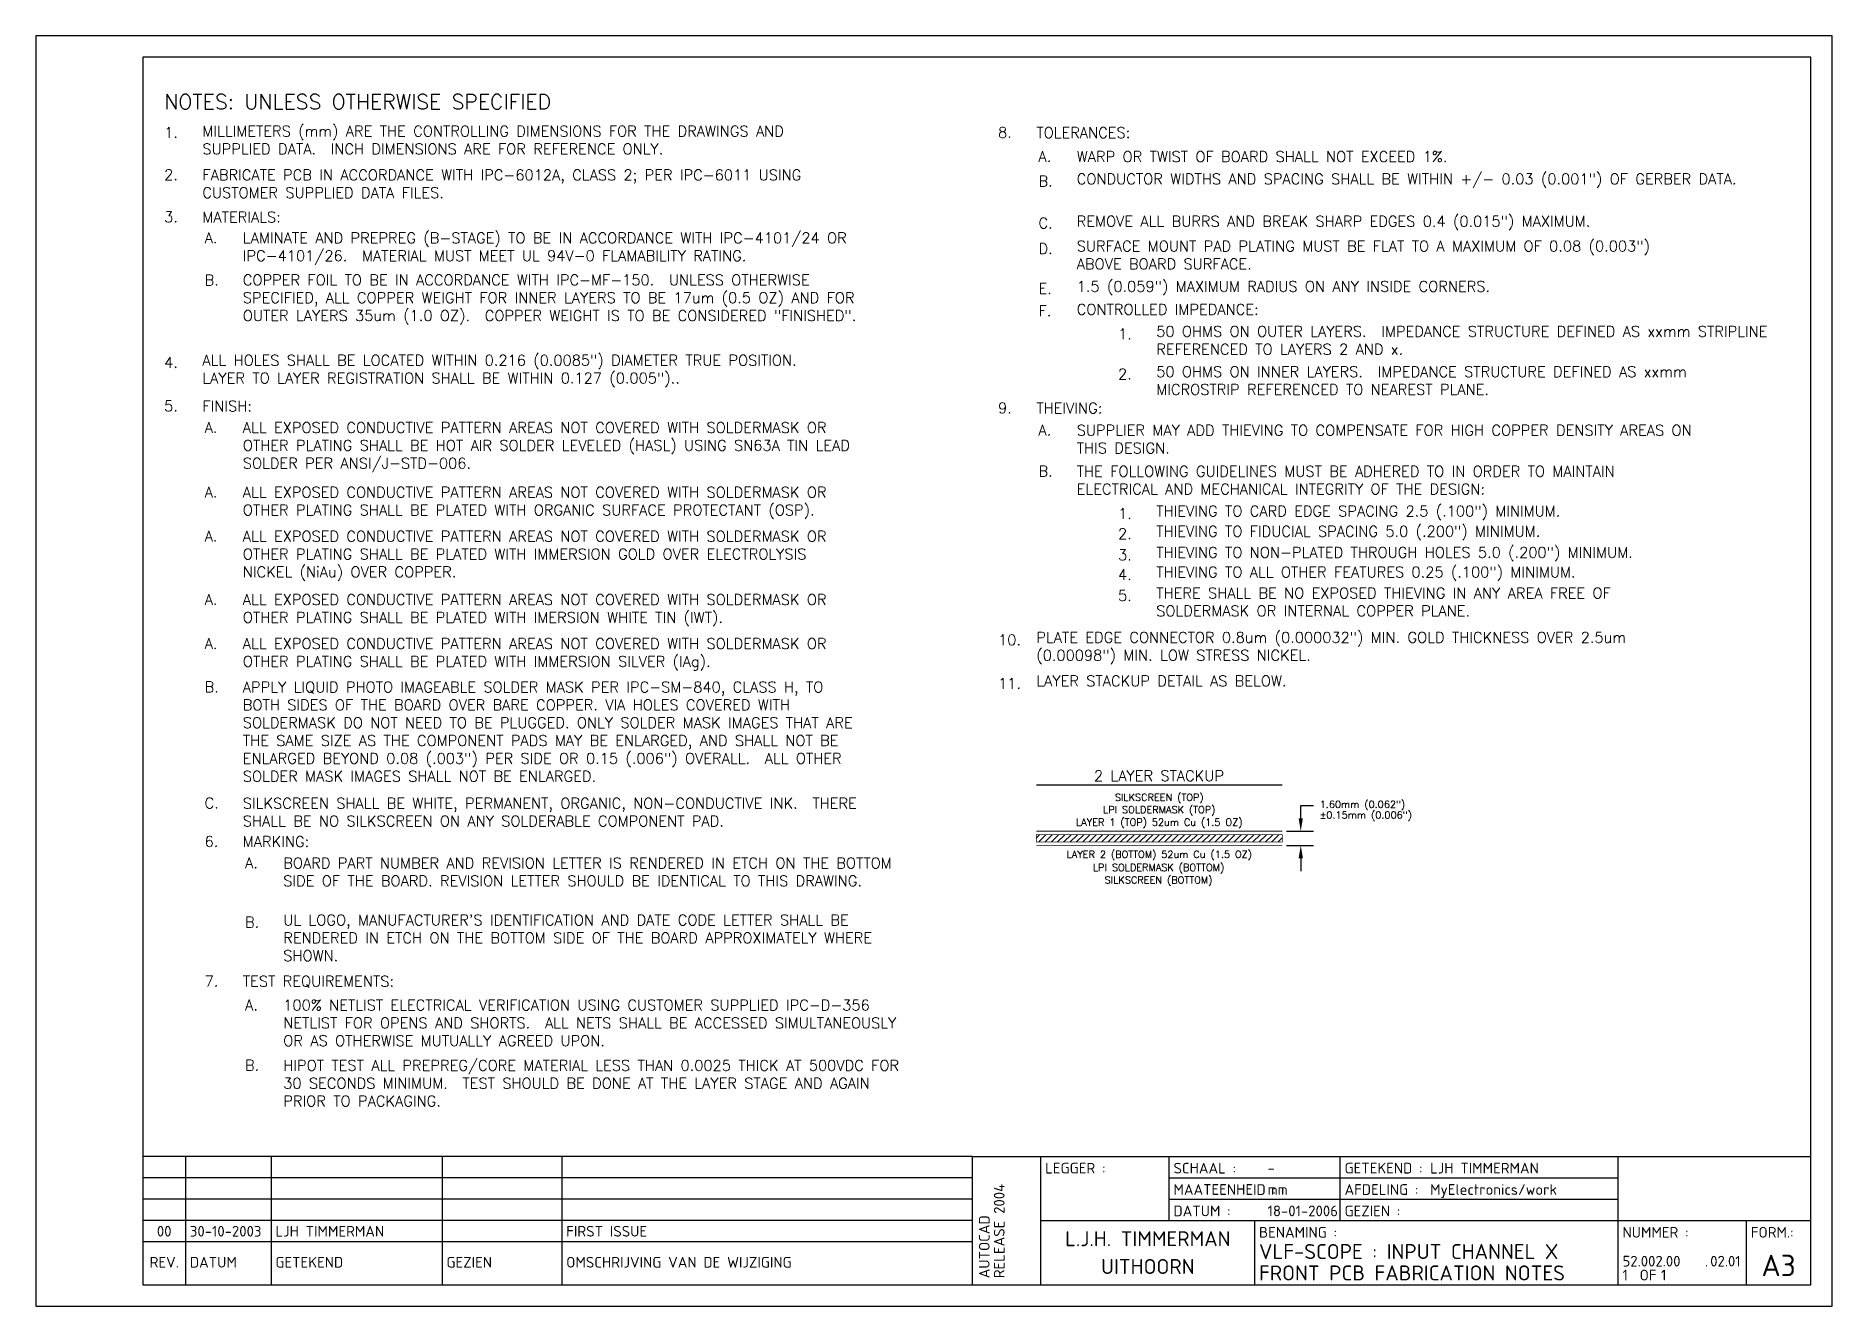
# Paper-space layout 'Layout1' of a CAD drawing. Extents: x 0 to 420, y 0 to 297.
import ezdxf
from ezdxf.enums import TextEntityAlignment as Align

# ---------------------------------------------------------------- set-up
doc = ezdxf.new("R2010")
doc.units = 0
doc.header["$LTSCALE"] = 10
doc.header["$MEASUREMENT"] = 0
doc.header["$PDMODE"] = 98
doc.header["$PDSIZE"] = -3
doc.layers.get('0').update_dxf_attribs({"linetype": 'CONTINUOUS'})
doc.layers.get('DEFPOINTS').update_dxf_attribs({"linetype": 'CONTINUOUS'})
for name, color, linetype in [('LAYUP', 4, 'CONTINUOUS'), ('STDNOTES', 7, 'CONTINUOUS'), ('TITLEBLOCK', 7, 'CONTINUOUS')]:
    doc.layers.add(name, color=color, linetype=linetype)
doc.styles.add('ISO', font='isocpeur.ttf')
doc.styles.add('ROMANS', font='ROMANS.shx', dxfattribs={"height": 0.068})

# ---------------------------------------------------------------- blocks, each defined once
blk = doc.blocks.new('A3')
at = {"layer": 'TITLEBLOCK', "color": 3}
for p, q in [((219, 35), (25, 35)), ((219, 35), (415, 35)), ((219, 5), (219, 35)), ((235, 5), (235, 35)), ((265, 20), (265, 35)), ((305, 20), (305, 35)), ((370, 5), (370, 35)), ((265, 30), (370, 30)), ((265, 25), (370, 25)), ((235, 20), (415, 20)), ((285, 5), (285, 20)), ((400, 5), (400, 20)), ((219, 15), (25, 15))]:
    blk.add_line(p, q, dxfattribs=at)
at = {"layer": 'TITLEBLOCK'}
for p, q in [((35, 35), (35, 5)), ((55, 35), (55, 5)), ((95, 35), (95, 5)), ((123, 35), (123, 5)), ((219, 30), (25, 30)), ((219, 25), (25, 25)), ((219, 20), (25, 20))]:
    blk.add_line(p, q, dxfattribs=at)
at = {"layer": 'TITLEBLOCK', "color": 1}
blk.add_lwpolyline([(0, 0), (420, 0), (420, 297), (0, 297)], close=True, dxfattribs=at)
at = {"layer": 'TITLEBLOCK', "color": 4}
blk.add_lwpolyline([(25, 5), (415, 5), (415, 292), (25, 292), (25, 5)], dxfattribs=at)
at = {"layer": 'TITLEBLOCK', "style": 'ISO'}
for s, p in [('LEGGER :', (236, 31)), ('SCHAAL :', (266, 31)), ('GETEKEND :', (306, 31)), ('MAATEENHEID :', (266, 26)), ('AFDELING :', (306, 26)), ('DATUM :', (266, 21)), ('GEZIEN :', (306, 21)), ('BENAMING :', (286, 16)), ('NUMMER :', (371, 16)), ('FORM.:', (401, 16)), ('DATUM', (36, 9)), ('GETEKEND', (56, 9)), ('GEZIEN', (96, 9)), ('OMSCHRIJVING VAN DE WIJZIGING', (124, 9)), ('OF', (375, 6)), ('.', (390.25, 9.25))]:
    blk.add_text(s, height=2.5, dxfattribs=at).set_placement(p)
blk.add_text('REV.', height=2.5, dxfattribs=at).set_placement((30, 9), align=Align.CENTER)
for tag, p in [('REV4', (30, 31.25)), ('REV3', (30, 26.25)), ('REV2', (30, 21.25)), ('REV1', (30, 16.25))]:
    blk.add_attdef(tag, text='', height=2.5, dxfattribs=at).set_placement(p, align=Align.CENTER)
for tag, p in [('DATUM4', (36, 31.25)), ('GET4', (56, 31.25)), ('GEZ4', (96, 31.25)), ('OMSCHR4', (124, 31.25)), ('DATUM3', (36, 26.25)), ('GET3', (56, 26.25)), ('GEZ3', (96, 26.25)), ('OMSCHR3', (124, 26.25)), ('DATUM2', (36, 21.25)), ('GET2', (56, 21.25)), ('GEZ2', (96, 21.25)), ('OMSCHR2', (124, 21.25)), ('DATUM1', (36, 16.25)), ('GET1', (56, 16.25)), ('GEZ1', (96, 16.25)), ('OMSCHR1', (124, 16.25))]:
    blk.add_attdef(tag, p, '', height=2.5, dxfattribs=at)
at = {"layer": 'TITLEBLOCK', "color": 2, "style": 'ISO'}
for tag, p, height in [('S', (288, 31), 2.5), ('GET', (326, 31), 2.5), ('OPM1', (371, 31), 2.5), ('ME', (288, 26), 2.5), ('AFD', (326, 26), 2.5), ('OPM2', (371, 26), 2.5), ('LDATUM', (245.5, 21), 2.5), ('DATUM', (288, 21), 2.5), ('GEZ', (326, 21), 2.5), ('OPM3', (371, 21), 2.5), ('BEN1', (286, 11), 3.5), ('CAT', (371, 12.5), 2.5), ('INST', (378, 12.5), 2.5), ('BEN2', (286, 6), 3.5), ('PARTNO', (371, 9.25), 2.5), ('B', (371, 6), 2.5), ('NOBLZ', (380, 6), 2.5), ('TEK', (391.5, 9.25), 2.5)]:
    blk.add_attdef(tag, p, '', height=height, dxfattribs=at)
at = {"layer": 'TITLEBLOCK', "color": 3, "style": 'ISO'}
blk.add_attdef('L', (236, 21), '', height=5, dxfattribs=at)
at = {"layer": 'TITLEBLOCK', "color": 2, "style": 'ISO'}
for tag, p in [('DOSNAAM', (230, 6.5)), ('SYSTEEM', (223, 6.5)), ('FLOPPY', (233.5, 6.5)), ('REL', (226.5, 6.5))]:
    blk.add_attdef(tag, p, '', height=2.5, rotation=90, dxfattribs=at)
for tag, p in [('NAAM', (260, 14)), ('PLAATS', (260, 7.5))]:
    blk.add_attdef(tag, text='', height=3.5, dxfattribs=at).set_placement(p, align=Align.CENTER)
at = {"layer": 'TITLEBLOCK', "color": 3, "style": 'ISO'}
blk.add_attdef('F', text='', height=5, dxfattribs=at).set_placement((407.5, 7), align=Align.CENTER)
blk = doc.blocks.new('LAYUP_02A')
h = blk.add_hatch()
h.set_pattern_fill('ANSI31', color=256, scale=0.5, style=0)
h.set_pattern_definition([(45, (-8.15, -7.045), (-0.04419417, 0.04419417), [])])
h.paths.add_polyline_path([(3.45, 0.605), (0, 0.605), (0, 0.705), (3.45, 0.705)])
blk.add_line((0, 1.406), (3.45, 1.406))
at = {"color": 0, "linetype": 'ByBlock'}
for p, q in [((3.71, 0.935), (3.71, 1.115)), ((3.71, 1.115), (3.89, 1.115)), ((3.512, 0.755), (3.89, 0.755)), ((3.512, 0.555), (3.89, 0.555)), ((3.71, 0.375), (3.71, 0.195))]:
    blk.add_line(p, q, dxfattribs=at)
at = {"const_width": 0.01}
for points in [[(3.45, 0.755), (0, 0.755)], [(0, 0.555), (3.45, 0.555)]]:
    blk.add_lwpolyline(points, dxfattribs=at)
blk.add_lwpolyline([(3.45, 0.605), (0, 0.605), (0, 0.705), (3.45, 0.705)], close=True, dxfattribs=at)
at = {"color": 0, "linetype": 'ByBlock'}
for points in [[(3.68, 0.935), (3.74, 0.935), (3.71, 0.755)], [(3.68, 0.375), (3.74, 0.375), (3.71, 0.555)]]:
    blk.add_solid(points, dxfattribs=at)
at = {"layer": 'DEFPOINTS', "color": 0, "linetype": 'ByBlock'}
for p in [(3.45, 0.755), (3.45, 0.755), (3.45, 0.555), (3.71, 0.755)]:
    blk.add_point(p, dxfattribs=at)
at = {"style": 'ROMANS'}
for tag, p in [('SILKT', (1.725, 1.181)), ('MASKT', (1.725, 1.006)), ('LAYER_1_TOP', (1.725, 0.831)), ('LAYER_2_BOTTOM', (1.725, 0.381)), ('MASKB', (1.715, 0.196)), ('SILKB', (1.715, 0.021))]:
    blk.add_attdef(tag, text='', height=0.1, dxfattribs=at).set_placement(p, align=Align.CENTER)
for tag, p in [('TOLERANCE', (3.975, 0.931)), ('BOARD_THICKNESS', (3.975, 1.081))]:
    blk.add_attdef(tag, p, '', height=0.1, dxfattribs=at)
at = {"layer": 'LAYUP', "color": 7, "style": 'ROMANS'}
blk.add_text('2 LAYER STACKUP', height=0.15, dxfattribs=at).set_placement((1.721, 1.532), align=Align.MIDDLE)

psp = doc.layouts.get("Layout1")

# ---------------------------------------------------------------- block references
ref = psp.add_blockref('A3', (0, 0))
ref.add_attrib('PARTNO', '52.002.00', (371, 9.25), dxfattribs={"layer": 'TITLEBLOCK', "color": 2, "height": 2.5, "style": 'ISO'})
ref.add_attrib('TEK', '02.01', (391.5, 9.25), dxfattribs={"layer": 'TITLEBLOCK', "color": 2, "height": 2.5, "style": 'ISO'})
ref.add_attrib('B', '1', (371, 6), dxfattribs={"layer": 'TITLEBLOCK', "color": 2, "height": 2.5, "style": 'ISO'})
ref.add_attrib('NOBLZ', '1', (380, 6), dxfattribs={"layer": 'TITLEBLOCK', "color": 2, "height": 2.5, "style": 'ISO'})
ref.add_attrib('F', 'A3', dxfattribs={"layer": 'TITLEBLOCK', "color": 3, "height": 5, "style": 'ISO'}).set_placement((407.5, 7), align=Align.CENTER)
ref.add_attrib('BEN1', 'VLF-SCOPE : INPUT CHANNEL X', (286, 11), dxfattribs={"layer": 'TITLEBLOCK', "color": 2, "height": 3.5, "style": 'ISO'})
ref.add_attrib('BEN2', 'FRONT PCB FABRICATION NOTES', (286, 6), dxfattribs={"layer": 'TITLEBLOCK', "color": 2, "height": 3.5, "style": 'ISO'})
ref.add_attrib('S', '-', (288, 31), dxfattribs={"layer": 'TITLEBLOCK', "color": 2, "height": 2.5, "style": 'ISO'})
ref.add_attrib('ME', 'mm', (288, 26), dxfattribs={"layer": 'TITLEBLOCK', "color": 2, "height": 2.5, "style": 'ISO'})
ref.add_attrib('DATUM', '18-01-2006', (288, 21), dxfattribs={"layer": 'TITLEBLOCK', "color": 2, "height": 2.5, "style": 'ISO'})
ref.add_attrib('GET', 'LJH TIMMERMAN', (326, 31), dxfattribs={"layer": 'TITLEBLOCK', "color": 2, "height": 2.5, "style": 'ISO'})
ref.add_attrib('AFD', 'MyElectronics/work', (326, 26), dxfattribs={"layer": 'TITLEBLOCK', "color": 2, "height": 2.5, "style": 'ISO'})
ref.add_attrib('NAAM', 'L.J.H. TIMMERMAN', dxfattribs={"layer": 'TITLEBLOCK', "color": 2, "height": 3.5, "style": 'ISO'}).set_placement((260, 14), align=Align.CENTER)
ref.add_attrib('PLAATS', 'UITHOORN', dxfattribs={"layer": 'TITLEBLOCK', "color": 2, "height": 3.5, "style": 'ISO'}).set_placement((260, 7.5), align=Align.CENTER)
ref.add_attrib('SYSTEEM', 'AUTOCAD', (223, 6.5), dxfattribs={"layer": 'TITLEBLOCK', "color": 2, "height": 2.5, "rotation": 90, "style": 'ISO'})
ref.add_attrib('REL', 'RELEASE 2004', (226.5, 6.5), dxfattribs={"layer": 'TITLEBLOCK', "color": 2, "height": 2.5, "rotation": 90, "style": 'ISO'})
ref.add_attrib('REV1', '00', dxfattribs={"layer": 'TITLEBLOCK', "height": 2.5, "style": 'ISO'}).set_placement((30, 16.25), align=Align.CENTER)
ref.add_attrib('DATUM1', '30-10-2003', (36, 16.25), dxfattribs={"layer": 'TITLEBLOCK', "height": 2.5, "style": 'ISO'})
ref.add_attrib('GET1', 'LJH TIMMERMAN', (56, 16.25), dxfattribs={"layer": 'TITLEBLOCK', "height": 2.5, "style": 'ISO'})
ref.add_attrib('OMSCHR1', 'FIRST ISSUE', (124, 16.25), dxfattribs={"layer": 'TITLEBLOCK', "height": 2.5, "style": 'ISO'})
at = {"color": 1, "xscale": 16.6666666625, "yscale": 16.6666666625, "zscale": 16.6666666625}
psp.add_blockref('LAYUP_02A', (233.93, 98.46), dxfattribs=at).add_auto_attribs({'SILKT': 'SILKSCREEN (TOP)', 'MASKT': 'LPI SOLDERMASK (TOP)', 'LAYER_1_TOP': 'LAYER 1 (TOP) 52um Cu (1.5 OZ)', 'LAYER_2_BOTTOM': 'LAYER 2 (BOTTOM) 52um Cu (1.5 OZ)', 'MASKB': 'LPI SOLDERMASK (BOTTOM)', 'SILKB': 'SILKSCREEN (BOTTOM)', 'BOARD_THICKNESS': '1.60mm (0.062")', 'TOLERANCE': '%%P0.15mm (0.006")'})

# ---------------------------------------------------------------- texts
at = {"layer": 'STDNOTES', "color": 2, "style": 'ROMANS'}
psp.add_text('NOTES: UNLESS OTHERWISE SPECIFIED', height=3.5, dxfattribs=at).set_placement((29.98, 279.85))
at = {"layer": 'STDNOTES', "color": 1, "style": 'ROMANS'}
for s, p in [('1.', (29.98, 273.17)), ('8.', (224.98, 273.17)), ('A.', (234.44, 267.57)), ('2.', (29.98, 263.29)), ('B.', (234.44, 261.8)), ('3.', (29.98, 253.42)), ('C.', (234.44, 251.99)), ('A.', (39.44, 248.55)), ('D.', (234.44, 246.01)), ('B.', (39.44, 238.65)), ('E.', (234.44, 236.68)), ('F.', (234.44, 231.47)), ('1.', (253.03, 226.07)), ('4.', (29.98, 219.39)), ('2.', (253.03, 216.66)), ('5.', (29.98, 209.22)), ('9.', (224.98, 208.76)), ('A.', (39.44, 204.22)), ('A.', (234.44, 203.59)), ('B.', (234.44, 193.98)), ('A.', (39.44, 189.09)), ('1.', (253.03, 184.05)), ('A.', (39.44, 178.79)), ('2.', (253.03, 179.33)), ('3.', (253.03, 174.4)), ('4.', (253.03, 169.8)), ('A.', (39.44, 163.98)), ('5.', (253.03, 164.89)), ('A.', (39.44, 153.68)), ('10.', (224.98, 154.53)), ('B.', (39.44, 143.53)), ('11.', (224.98, 144.35)), ('C.', (39.44, 116.36)), ('6.', (39.44, 107.39)), ('A.', (48.89, 102.39)), ('B.', (48.89, 88.52)), ('7.', (39.44, 74.75)), ('A.', (48.89, 69.15)), ('B.', (48.89, 55.06))]:
    psp.add_text(s, height=2.5, dxfattribs=at).set_placement(p)
at = {"layer": 'STDNOTES', "color": 1, "char_height": 2.5, "attachment_point": 1, "style": 'ROMANS'}
for s, insert, width in [('MILLIMETERS (mm) ARE THE CONTROLLING DIMENSIONS FOR THE DRAWINGS AND SUPPLIED DATA.  INCH DIMENSIONS ARE FOR REFERENCE ONLY.', (38.93, 275.98), 156.82), ('TOLERANCES:', (233.93, 275.63), 156.82), ('WARP OR TWIST OF BOARD SHALL NOT EXCEED 1%.', (243.38, 270.03), 156.82), ('FABRICATE PCB IN ACCORDANCE WITH IPC-6012A, CLASS 2; PER IPC-6011 USING CUSTOMER SUPPLIED DATA FILES.', (38.93, 265.75), 156.82), ('CONDUCTOR WIDTHS AND SPACING SHALL BE WITHIN +/- 0.03 (0.001") OF GERBER DATA.', (243.38, 264.81), 156.82), ('MATERIALS:', (38.93, 255.88), 156.82), ('REMOVE ALL BURRS AND BREAK SHARP EDGES 0.4 (0.015") MAXIMUM.', (243.38, 254.91), 156.82), ('LAMINATE AND PREPREG (B-STAGE) TO BE IN ACCORDANCE WITH IPC-4101/24 OR IPC-4101/26.  MATERIAL MUST MEET UL 94V-0 FLAMABILITY RATING. ', (48.38, 251.01), 156.82), ('SURFACE MOUNT PAD PLATING MUST BE FLAT TO A MAXIMUM OF 0.08 (0.003") ABOVE BOARD SURFACE.', (243.38, 249.09), 156.82), ('COPPER FOIL TO BE IN ACCORDANCE WITH IPC-MF-150.  UNLESS OTHERWISE SPECIFIED, ALL COPPER WEIGHT FOR INNER LAYERS TO BE 17um (0.5 OZ) AND FOR OUTER LAYERS 35um (1.0 OZ).  COPPER WEIGHT IS TO BE CONSIDERED "FINISHED".', (48.38, 241.19), 156.82), ('1.5 (0.059") MAXIMUM RADIUS ON ANY INSIDE CORNERS.', (243.38, 239.68), 156.82), ('CONTROLLED IMPEDANCE:', (243.38, 234.29), 156.82), ('50 OHMS ON OUTER LAYERS.  IMPEDANCE STRUCTURE DEFINED AS xxmm STRIPLINE REFERENCED TO LAYERS 2 AND x.', (261.97, 229.15), 156.82), ('ALL HOLES SHALL BE LOCATED WITHIN 0.216 (0.0085") DIAMETER TRUE POSITION.  LAYER TO LAYER REGISTRATION SHALL BE WITHIN 0.127 (0.005")..', (38.93, 222.4), 156.82), ('50 OHMS ON INNER LAYERS.  IMPEDANCE STRUCTURE DEFINED AS xxmm MICROSTRIP REFERENCED TO NEAREST PLANE.', (261.97, 219.74), 156.82), ('FINISH:', (38.93, 211.68), 156.82), ('THEIVING:', (233.93, 211.22), 156.82), ('ALL EXPOSED CONDUCTIVE PATTERN AREAS NOT COVERED WITH SOLDERMASK OR OTHER PLATING SHALL BE HOT AIR SOLDER LEVELED (HASL) USING SN63A TIN LEAD SOLDER PER ANSI/J-STD-006.', (48.38, 206.68), 156.82), ('SUPPLIER MAY ADD THIEVING TO COMPENSATE FOR HIGH COPPER DENSITY AREAS ON THIS DESIGN.', (243.38, 206.05), 156.82), ('THE FOLLOWING GUIDELINES MUST BE ADHERED TO IN ORDER TO MAINTAIN ELECTRICAL AND MECHANICAL INTEGRITY OF THE DESIGN:', (243.38, 196.44), 156.82), ('ALL EXPOSED CONDUCTIVE PATTERN AREAS NOT COVERED WITH SOLDERMASK OR OTHER PLATING SHALL BE PLATED WITH ORGANIC SURFACE PROTECTANT (OSP).', (48.38, 191.55), 156.82), ('THIEVING TO CARD EDGE SPACING 2.5 (.100") MINIMUM.', (261.97, 187.13), 156.82), ('ALL EXPOSED CONDUCTIVE PATTERN AREAS NOT COVERED WITH SOLDERMASK OR OTHER PLATING SHALL BE PLATED WITH IMMERSION GOLD OVER ELECTROLYSIS NICKEL (NiAu) OVER COPPER.', (48.38, 181.25), 156.82), ('THIEVING TO FIDUCIAL SPACING 5.0 (.200") MINIMUM.', (261.97, 182.41), 156.82), ('THIEVING TO NON-PLATED THROUGH HOLES 5.0 (.200") MINIMUM.', (261.97, 177.49), 156.82), ('THIEVING TO ALL OTHER FEATURES 0.25 (.100") MINIMUM.', (261.97, 172.89), 156.82), ('ALL EXPOSED CONDUCTIVE PATTERN AREAS NOT COVERED WITH SOLDERMASK OR OTHER PLATING SHALL BE PLATED WITH IMERSION WHITE TIN (IWT).', (48.38, 166.45), 156.82), ('THERE SHALL BE NO EXPOSED THIEVING IN ANY AREA FREE OF SOLDERMASK OR INTERNAL COPPER PLANE.', (261.97, 167.98), 125), ('ALL EXPOSED CONDUCTIVE PATTERN AREAS NOT COVERED WITH SOLDERMASK OR OTHER PLATING SHALL BE PLATED WITH IMMERSION SILVER (IAg).', (48.38, 156.15), 156.82), ('PLATE EDGE CONNECTOR 0.8um (0.000032") MIN. GOLD THICKNESS OVER 2.5um (0.00098") MIN. LOW STRESS NICKEL.', (233.93, 157.6), 156.82), ('LAYER STACKUP DETAIL AS BELOW.', (233.93, 147.43), 156.82), ('APPLY LIQUID PHOTO IMAGEABLE SOLDER MASK PER IPC-SM-840, CLASS H, TO BOTH SIDES OF THE BOARD OVER BARE COPPER. VIA HOLES COVERED WITH SOLDERMASK DO NOT NEED TO BE PLUGGED. ONLY SOLDER MASK IMAGES THAT ARE THE SAME SIZE AS THE COMPONENT PADS MAY BE ENLARGED, AND SHALL NOT BE ENLARGED BEYOND 0.08 (.003") PER SIDE OR 0.15 (.006") OVERALL.  ALL OTHER SOLDER MASK IMAGES SHALL NOT BE ENLARGED.', (48.38, 145.99), 156.82), ('SILKSCREEN SHALL BE WHITE, PERMANENT, ORGANIC, NON-CONDUCTIVE INK.  THERE SHALL BE NO SILKSCREEN ON ANY SOLDERABLE COMPONENT PAD.', (48.38, 118.82), 156.82), ('MARKING:', (48.38, 109.86), 156.82), ('BOARD PART NUMBER AND REVISION LETTER IS RENDERED IN ETCH ON THE BOTTOM SIDE OF THE BOARD. REVISION LETTER SHOULD BE IDENTICAL TO THIS DRAWING.', (57.84, 104.85), 156.82), ("UL LOGO, MANUFACTURER'S IDENTIFICATION AND DATE CODE LETTER SHALL BE RENDERED IN ETCH ON THE BOTTOM SIDE OF THE BOARD APPROXIMATELY WHERE SHOWN.", (57.84, 91.52), 156.82), ('TEST REQUIREMENTS:', (48.38, 77.22), 156.82), ('100% NETLIST ELECTRICAL VERIFICATION USING CUSTOMER SUPPLIED IPC-D-356 NETLIST FOR OPENS AND SHORTS.  ALL NETS SHALL BE ACCESSED SIMULTANEOUSLY OR AS OTHERWISE MUTUALLY AGREED UPON.', (57.84, 71.62), 156.82), ('HIPOT TEST ALL PREPREG/CORE MATERIAL LESS THAN 0.0025 THICK AT 500VDC FOR 30 SECONDS MINIMUM.  TEST SHOULD BE DONE AT THE LAYER STAGE AND AGAIN PRIOR TO PACKAGING.', (57.84, 57.53), 156.82)]:
    psp.add_mtext(s, dxfattribs=dict(at, insert=insert, width=width))

doc.saveas('drawing.dxf')
